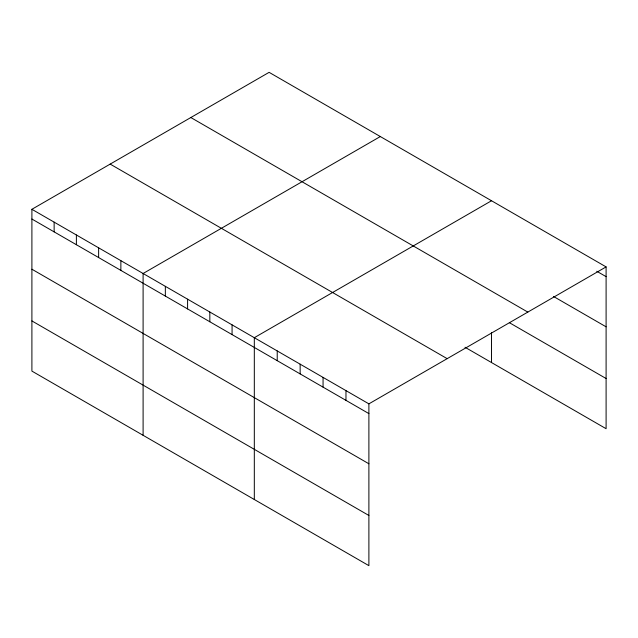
<?xml version="1.0" encoding="UTF-8"?>
<svg xmlns="http://www.w3.org/2000/svg" width="638" height="638" viewBox="0 0 638 638"><rect width="100%" height="100%" fill="white"/><g stroke="black" fill="none" stroke-linecap="round" stroke-linejoin="round"><path stroke-width="0.96" d="M31.9 209.296L368.892 403.854L368.892 565.659L31.9 371.101L31.9 209.296L269.108 72.341L606.1 266.899L606.1 428.704L465.006 347.247M380.32 136.548L143.103 273.495L143.103 435.307M491.523 200.747L254.315 337.701L254.315 499.506M368.892 403.854L606.1 266.899M596.761 271.254L606.1 276.645M553.481 296.447L606.1 326.823M190.834 117.536L527.817 312.094M509.347 322.668L606.1 378.525M110.183 164.102L447.166 358.66M31.9 219.033L368.892 413.599M31.9 269.22L368.892 463.778M31.9 320.922L368.892 515.48M491.523 332.645L491.523 362.559M345.971 390.623L345.971 400.369M323.059 377.393L323.059 387.138M300.147 364.162L300.147 373.908M277.227 350.932L277.227 360.677M232.072 324.862L232.072 334.607M209.83 312.022L209.83 321.767M187.588 299.182L187.588 308.92M165.346 286.334L165.346 296.08M120.869 260.655L120.869 270.4M98.627 247.815L98.627 257.561M76.385 234.975L76.385 244.721M54.142 222.136L54.142 231.881"/></g></svg>
